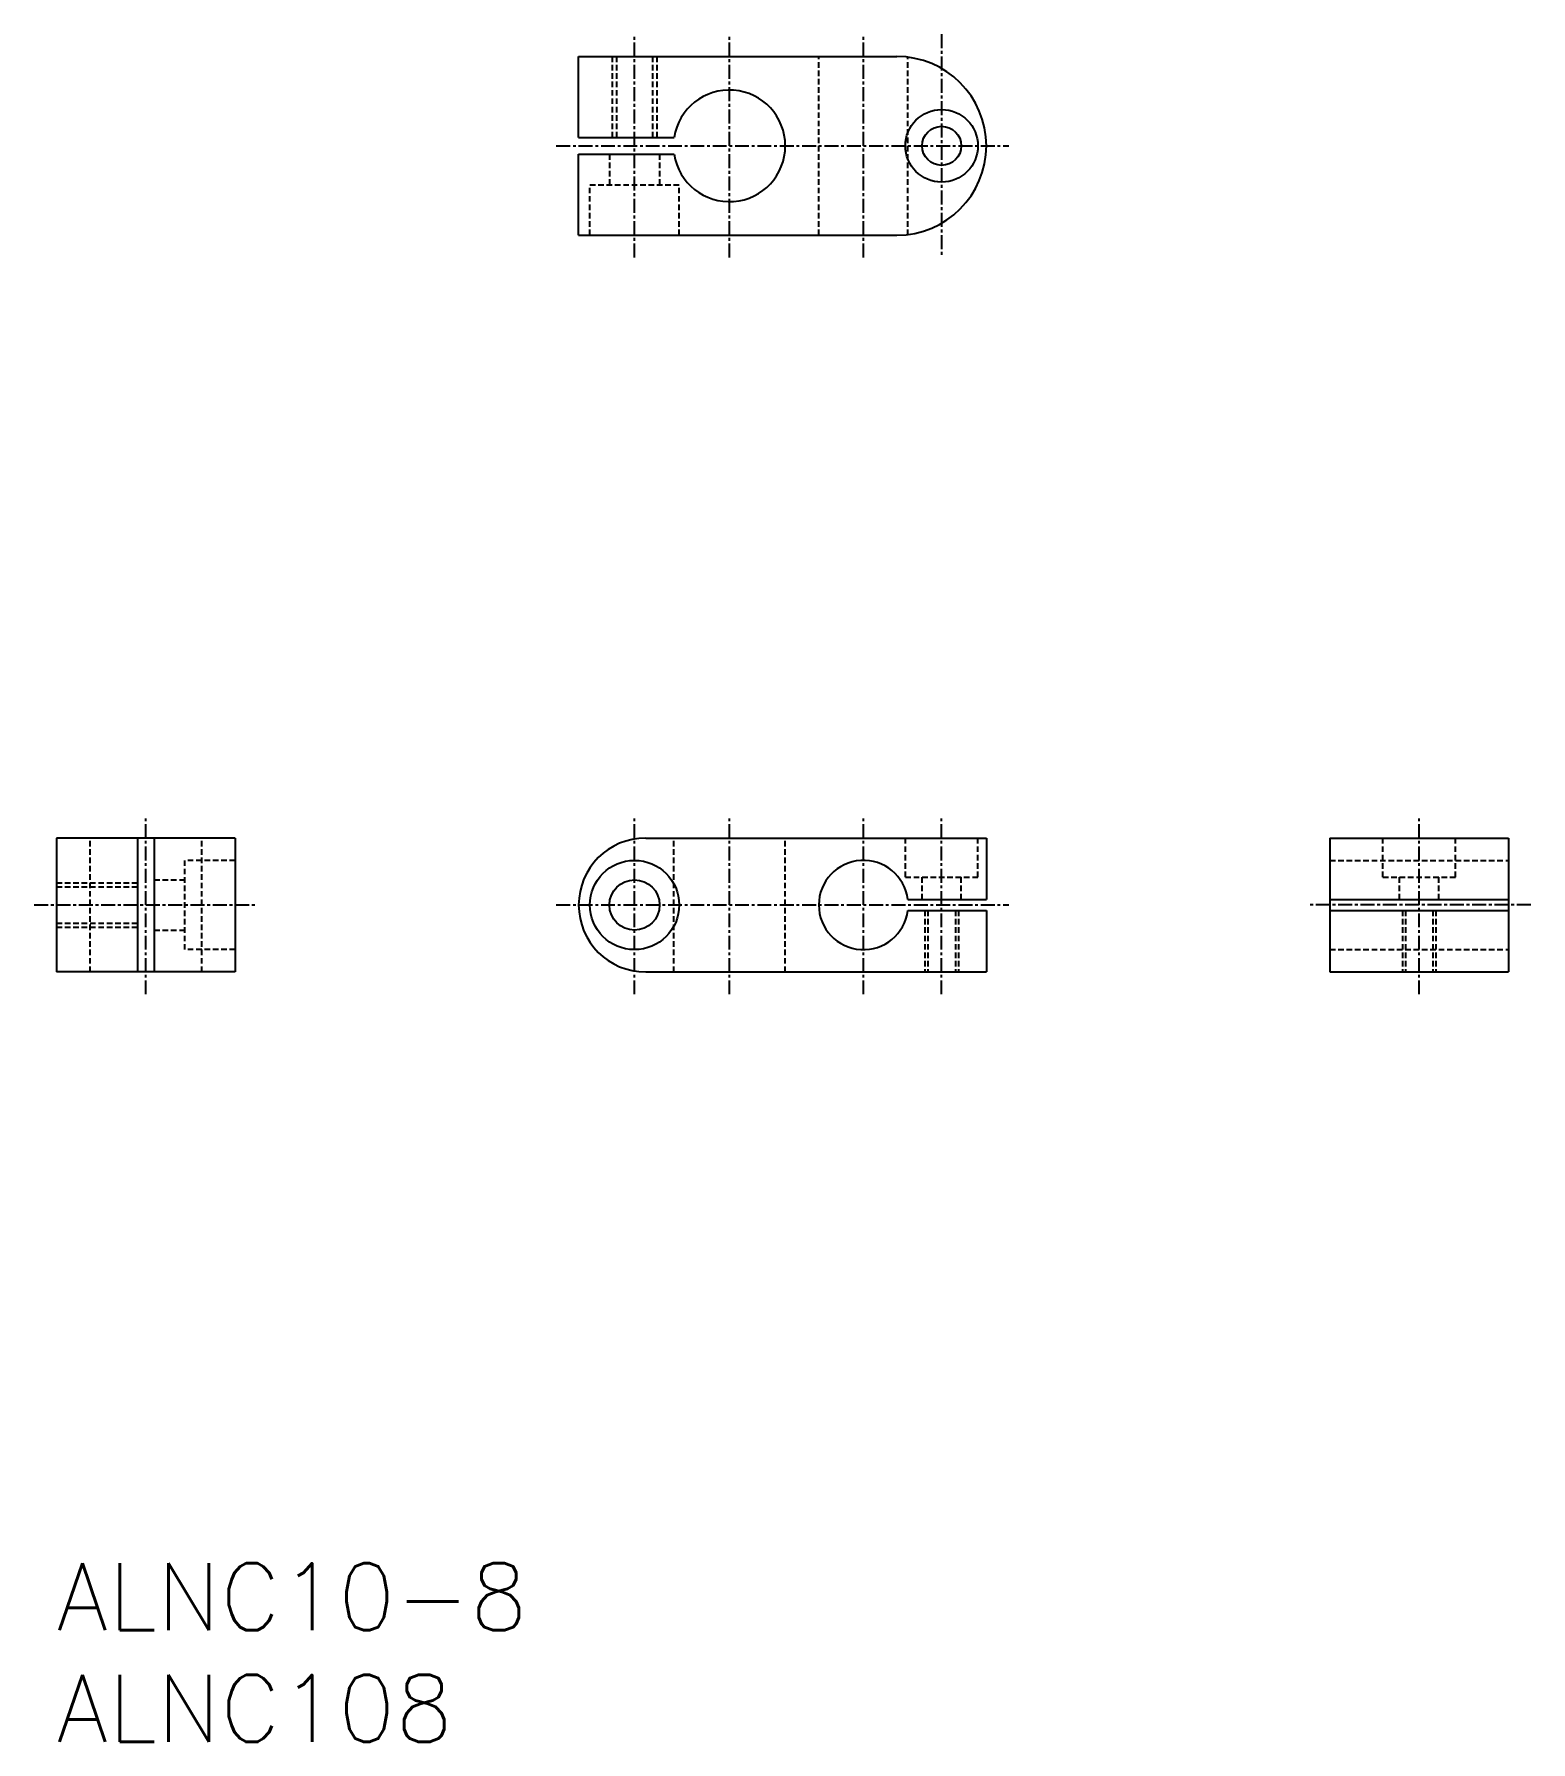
# Model space of a CAD drawing. Extents: x -570 to -436, y -2932 to -2779.
import ezdxf

# ---------------------------------------------------------------- set-up
doc = ezdxf.new("R2010")
doc.units = 0
doc.linetypes.add('CENTER', pattern=[2, 1.25, -0.25, 0.25, -0.25])
doc.linetypes.add('DASHED', pattern=[0.75, 0.5, -0.25])
doc.layers.get('0').update_dxf_attribs({"linetype": 'CONTINUOUS'})
doc.layers.add('CENTER', color=1, linetype='CENTER')
doc.styles.get("Standard").update_dxf_attribs({"font": 'txt', "bigfont": 'BIGFONT'})

msp = doc.modelspace()

# ---------------------------------------------------------------- linework, layer by layer
at = {"color": 7, "linetype": 'CONTINUOUS'}
for p, q in [((-521.71, -2788.55), (-521.71, -2781.3)), ((-521.71, -2781.3), (-493.21, -2781.3)), ((-521.71, -2788.55), (-513.15, -2788.55)), ((-521.71, -2797.3), (-521.71, -2790.05)), ((-521.71, -2790.05), (-513.15, -2790.05)), ((-521.71, -2797.3), (-493.21, -2797.3)), ((-552.46, -2851.3), (-568.46, -2851.3)), ((-568.46, -2851.3), (-568.46, -2863.3)), ((-561.21, -2851.3), (-561.21, -2863.3)), ((-559.71, -2851.3), (-559.71, -2863.3)), ((-552.46, -2851.3), (-552.46, -2863.3)), ((-515.71, -2851.3), (-485.21, -2851.3)), ((-485.21, -2851.3), (-485.21, -2856.8)), ((-454.46, -2851.3), (-454.46, -2863.3)), ((-454.46, -2851.3), (-438.46, -2851.3)), ((-438.46, -2851.3), (-438.46, -2863.3)), ((-492.24, -2856.8), (-485.21, -2856.8)), ((-454.46, -2856.8), (-438.46, -2856.8)), ((-492.24, -2857.8), (-485.21, -2857.8)), ((-485.21, -2857.8), (-485.21, -2863.3)), ((-454.46, -2857.8), (-438.46, -2857.8)), ((-552.46, -2863.3), (-568.46, -2863.3)), ((-515.71, -2863.3), (-485.21, -2863.3)), ((-454.46, -2863.3), (-438.46, -2863.3))]:
    msp.add_line(p, q, dxfattribs=at)
at = {"color": 3, "linetype": 'DASHED'}
for p, q in [((-518.71, -2781.3), (-518.71, -2788.55)), ((-518.33, -2781.3), (-518.33, -2788.55)), ((-515.09, -2781.3), (-515.09, -2788.55)), ((-514.71, -2781.3), (-514.71, -2788.55)), ((-500.21, -2797.3), (-500.21, -2781.3)), ((-492.24, -2797.3), (-492.24, -2781.3)), ((-518.96, -2790.05), (-518.96, -2792.8)), ((-514.46, -2790.05), (-514.46, -2792.8)), ((-520.71, -2797.3), (-520.71, -2792.8)), ((-520.71, -2792.8), (-512.71, -2792.8)), ((-512.71, -2797.3), (-512.71, -2792.8)), ((-565.46, -2863.3), (-565.46, -2851.3)), ((-555.46, -2863.3), (-555.46, -2851.3)), ((-513.18, -2863.3), (-513.18, -2851.3)), ((-503.21, -2863.3), (-503.21, -2851.3)), ((-492.46, -2854.8), (-492.46, -2851.3)), ((-485.96, -2854.8), (-485.96, -2851.3)), ((-449.71, -2854.8), (-449.71, -2851.3)), ((-443.21, -2854.8), (-443.21, -2851.3)), ((-552.46, -2853.3), (-556.96, -2853.3)), ((-556.96, -2861.3), (-556.96, -2853.3)), ((-454.46, -2853.3), (-438.46, -2853.3)), ((-568.46, -2855.3), (-561.21, -2855.3)), ((-568.46, -2855.67), (-561.21, -2855.67)), ((-559.71, -2855.05), (-556.96, -2855.05)), ((-492.46, -2854.8), (-485.96, -2854.8)), ((-490.96, -2856.8), (-490.96, -2854.8)), ((-487.46, -2856.8), (-487.46, -2854.8)), ((-449.71, -2854.8), (-443.21, -2854.8)), ((-448.21, -2856.8), (-448.21, -2854.8)), ((-444.71, -2856.8), (-444.71, -2854.8)), ((-490.71, -2857.8), (-490.71, -2863.3)), ((-490.44, -2857.8), (-490.44, -2863.3)), ((-487.98, -2857.8), (-487.98, -2863.3)), ((-487.71, -2857.8), (-487.71, -2863.3)), ((-447.96, -2857.8), (-447.96, -2863.3)), ((-447.69, -2857.8), (-447.69, -2863.3)), ((-445.23, -2857.8), (-445.23, -2863.3)), ((-444.96, -2857.8), (-444.96, -2863.3)), ((-568.46, -2858.92), (-561.21, -2858.92)), ((-568.46, -2859.3), (-561.21, -2859.3)), ((-559.71, -2859.55), (-556.96, -2859.55)), ((-552.46, -2861.3), (-556.96, -2861.3)), ((-454.46, -2861.3), (-438.46, -2861.3))]:
    msp.add_line(p, q, dxfattribs=at)
at = {"color": 7, "linetype": 'CONTINUOUS'}
for centre, radius in [((-489.21, -2789.3), 3.25), ((-489.21, -2789.3), 1.75), ((-516.71, -2857.3), 4), ((-516.71, -2857.3), 2.25)]:
    msp.add_circle(centre, radius, dxfattribs=at)
for centre, radius, start, end in [((-493.21, -2789.3), 8, 270, 90), ((-508.21, -2789.3), 5, 188.6269, 171.3731), ((-515.71, -2857.3), 6, 90, 270), ((-496.21, -2857.3), 4, 7.1808, 352.8192)]:
    msp.add_arc(centre, radius, start, end, dxfattribs=at)
at = {"layer": 'CENTER', "color": 1, "linetype": 'CENTER'}
for p, q in [((-516.71, -2799.3), (-516.71, -2779.3)), ((-508.21, -2799.3), (-508.21, -2779.3)), ((-496.21, -2799.3), (-496.21, -2779.3)), ((-489.21, -2779.3), (-489.21, -2799.3)), ((-523.71, -2789.3), (-483.21, -2789.3)), ((-560.46, -2865.3), (-560.46, -2849.3)), ((-516.71, -2865.3), (-516.71, -2849.3)), ((-508.21, -2865.3), (-508.21, -2849.3)), ((-496.21, -2865.3), (-496.21, -2849.3)), ((-489.21, -2865.3), (-489.21, -2849.3)), ((-446.46, -2865.3), (-446.46, -2849.3)), ((-570.46, -2857.3), (-550.46, -2857.3)), ((-523.71, -2857.3), (-483.21, -2857.3)), ((-436.46, -2857.3), (-456.46, -2857.3))]:
    msp.add_line(p, q, dxfattribs=at)

# ---------------------------------------------------------------- texts
at = {"color": 7, "linetype": 'CONTINUOUS'}
for s, p in [('ALNC10-8', (-568.46, -2922.26)), ('ALNC108', (-568.46, -2932.26))]:
    msp.add_text(s, height=6, dxfattribs=at).set_placement(p)

doc.saveas('drawing.dxf')
